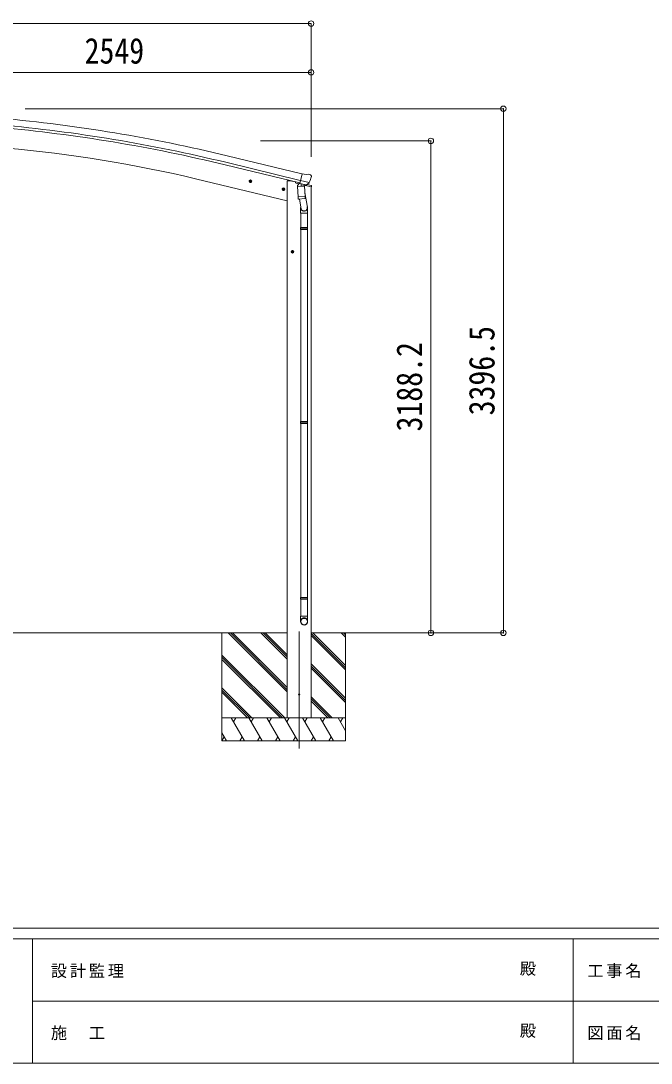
# Model space of a CAD drawing. Units: millimetres at full size. Extents: x -9783 to 33754, y -10064 to 6752.
# Drawn here: x -4045 to 36, y -6828 to -74 of the extents above; entities that cross this region are included whole.
import ezdxf
from ezdxf.enums import TextEntityAlignment as Align

# ---------------------------------------------------------------- set-up
doc = ezdxf.new("R2010")
doc.units = ezdxf.units.MM
doc.header["$LTSCALE"] = 35
doc.header["$PDMODE"] = 32
doc.header["$PDSIZE"] = 35
for name, color, linetype, lineweight in [('0-0_0', 7, 'Continuous', 9), ('0-1_本体', 4, 'Continuous', 9), ('0-2_部品', 7, 'Continuous', 9), ('0-8_PARTS2', 2, 'Continuous', 9), ('0-A_寸法', 6, 'Continuous', 9), ('F-0_240', 7, 'Continuous', 9)]:
    doc.layers.add(name, color=color, linetype=linetype, lineweight=lineweight)
doc.styles.add('ＭＳ ゴシック', font='')
doc.styles.get('ＭＳ ゴシック').set_extended_font_data('MS Gothic')

msp = doc.modelspace()

# ---------------------------------------------------------------- linework, layer by layer
at = {"layer": '0-0_0', "color": 6}
for p, q in [((-920.98, -4040.26), (-920.98, -643.76)), ((-1390, -852.06), (-1390, -4040.26))]:
    msp.add_line(p, q, dxfattribs=at)
at = {"layer": '0-0_0'}
for p, q in [((-7124.23, -4040.2), (-2321.23, -4040.2)), ((-2320.98, -4040.2), (-7123.98, -4040.2)), ((-2742.85, -4040.2), (-2742.85, -4740.2)), ((-2320.6, -4422.46), (-2702.87, -4040.2)), ((-2320.6, -4408.32), (-2688.73, -4040.2)), ((-2320.6, -4394.18), (-2674.59, -4040.2)), ((-2320.6, -4210.33), (-2490.74, -4040.2)), ((-2320.6, -4196.19), (-2476.59, -4040.2)), ((-2320.6, -4182.05), (-2462.45, -4040.2)), ((-1568.77, -4040.2), (-2165.1, -4040.2)), ((-1942.85, -4265.57), (-2165.1, -4043.32)), ((-1942.85, -4251.43), (-2154.09, -4040.2)), ((-1942.85, -4067.58), (-1970.24, -4040.2)), ((-1942.85, -4053.44), (-1956.09, -4040.2)), ((-1942.85, -4040.2), (-1942.85, -4740.2)), ((-1942.85, -4279.71), (-2165.1, -4057.46)), ((-2336.71, -4590.2), (-2742.85, -4184.06)), ((-2350.86, -4590.2), (-2742.85, -4198.2)), ((-2365, -4590.2), (-2742.85, -4212.35)), ((-1942.85, -4463.56), (-2165.1, -4241.31)), ((-1942.85, -4477.7), (-2165.1, -4255.45)), ((-1942.85, -4491.84), (-2165.1, -4269.59)), ((-2548.85, -4590.2), (-2742.85, -4396.19)), ((-2562.99, -4590.2), (-2742.85, -4410.33)), ((-2577.13, -4590.2), (-2742.85, -4424.48)), ((-2028.35, -4590.2), (-2165.1, -4453.44)), ((-2042.49, -4590.2), (-2165.1, -4467.58)), ((-2056.63, -4590.2), (-2165.1, -4481.73)), ((-2742.85, -4590.2), (-1942.85, -4590.2)), ((-2597.47, -4740.2), (-2684.07, -4590.2)), ((-2669.07, -4616.18), (-2654.07, -4590.2)), ((-2482, -4740.2), (-2568.6, -4590.2)), ((-2538.6, -4590.2), (-2553.6, -4616.18)), ((-2366.53, -4740.2), (-2453.13, -4590.2)), ((-2438.13, -4616.18), (-2423.13, -4590.2)), ((-2251.06, -4740.2), (-2337.66, -4590.2)), ((-2322.66, -4616.18), (-2307.66, -4590.2)), ((-2135.59, -4740.2), (-2222.19, -4590.2)), ((-2207.19, -4616.18), (-2192.19, -4590.2)), ((-2020.12, -4740.2), (-2106.72, -4590.2)), ((-2091.72, -4616.18), (-2076.72, -4590.2)), ((-1942.85, -4674.03), (-1991.26, -4590.2)), ((-1976.25, -4616.18), (-1961.25, -4590.2)), ((-2727.94, -4714.22), (-2742.94, -4740.2)), ((-2712.94, -4740.2), (-2742.85, -4688.39)), ((-2612.47, -4714.22), (-2627.47, -4740.2)), ((-2497, -4714.22), (-2512, -4740.2)), ((-2381.53, -4714.22), (-2396.53, -4740.2)), ((-2266.06, -4714.22), (-2281.06, -4740.2)), ((-2150.59, -4714.22), (-2165.59, -4740.2)), ((-2035.12, -4714.22), (-2050.12, -4740.2)), ((-1942.85, -4740.2), (-2742.85, -4740.2))]:
    msp.add_line(p, q, dxfattribs=at)
at = {"layer": '0-1_本体'}
for p, q in [((-2239.63, -1124.95), (-2722.69, -1007.43)), ((-2235.7, -1108.58), (-2718.71, -991.06)), ((-2225.63, -1066.61), (-2708.5, -949.13)), ((-2321.1, -1240.2), (-2906.78, -1099.59)), ((-2321.1, -1110.2), (-2321.1, -4590.2)), ((-2165.6, -1149.91), (-2165.6, -4590.2))]:
    msp.add_line(p, q, dxfattribs=at)
msp.add_lwpolyline([(-2321.1, -1110.2), (-2301.1, -1110.2), (-2267.6, -1118.24)], dxfattribs=at)
for centre, radius, start, end in [((-5079.87, -10695.6), 10030.81, 76.32536, 84.82535), ((-5079.87, -10695.6), 9970.81, 76.32536, 84.82535), ((-5079.87, -10695.6), 9987.65, 76.32536, 84.82535), ((-4871.77, -9284.37), 8417.35, 76.5, 84.99999)]:
    msp.add_arc(centre, radius, start, end, dxfattribs=at)
at = {"layer": '0-2_部品'}
for p, q in [((-2198.68, -1070.93), (-2224.61, -1064.71)), ((-2198.68, -1070.93), (-2185.42, -1068.23)), ((-2170.93, -1071.42), (-2184.12, -1068.26)), ((-2167.84, -1073.67), (-2163.98, -1079.97)), ((-2549.29, -1116.44), (-2568.74, -1111.77)), ((-2566.31, -1112.35), (-2561.14, -1106.91)), ((-2564.18, -1119.55), (-2566.31, -1112.35)), ((-2561.35, -1123.83), (-2556.68, -1104.38)), ((-2561.14, -1106.91), (-2553.84, -1108.66)), ((-2553.84, -1108.66), (-2551.71, -1115.86)), ((-2267.05, -1118.22), (-2267.05, -1121.54)), ((-2244.33, -1130.93), (-2263.21, -1126.4)), ((-2254.75, -1148.11), (-2209.06, -1144.91)), ((-2250.08, -1214.94), (-2254.75, -1148.11)), ((-2240.33, -1126.34), (-2253.65, -1141.66)), ((-2253.65, -1141.66), (-2253.2, -1148)), ((-2239.39, -1126.27), (-2240.33, -1126.34)), ((-2236.3, -1128.75), (-2237.83, -1128.38)), ((-2199.6, -1137.56), (-2236.3, -1128.75)), ((-2177.67, -1122.55), (-2235.18, -1108.75)), ((-2230.35, -1130.57), (-2229.33, -1145.18)), ((-2202.14, -1139.57), (-2227.96, -1146)), ((-2210.84, -1141.73), (-2210.61, -1145.02)), ((-2209.06, -1144.91), (-2204.39, -1211.75)), ((-2162.49, -1150.58), (-2205.2, -1140.33)), ((-2197.23, -1138.03), (-2204.75, -1136.23)), ((-2201.44, -1137.78), (-2201.39, -1138.53)), ((-2198.07, -1137.92), (-2199.6, -1137.56)), ((-2194.53, -1137.46), (-2178.15, -1122.97)), ((-2191, -1134.48), (-2164.79, -1140.77)), ((-2163.62, -1082.25), (-2163.9, -1083.4)), ((-2162.49, -1143.69), (-2162.49, -1150.58)), ((-2335.37, -1167.8), (-2354.81, -1163.13)), ((-2352.39, -1163.71), (-2347.22, -1158.27)), ((-2350.26, -1170.91), (-2352.39, -1163.71)), ((-2347.42, -1175.19), (-2342.76, -1155.74)), ((-2347.22, -1158.27), (-2339.92, -1160.02)), ((-2339.92, -1160.02), (-2337.79, -1167.22)), ((-2250.08, -1214.94), (-2204.39, -1211.75)), ((-2250.06, -1214.94), (-2249.17, -1227.64)), ((-2206.12, -1186.98), (-2190.21, -1283.15)), ((-2203.53, -1224.22), (-2204.4, -1211.75)), ((-2205.37, -1226.35), (-2247.07, -1229.27)), ((-2241.64, -1228.89), (-2230.91, -1292.48)), ((-2203.92, -1225.57), (-2203.92, -1225.57)), ((-2234.06, -1285.66), (-2234.06, -1320.31)), ((-2234.06, -1320.31), (-2188.06, -1320.31)), ((-2232.06, -1320.31), (-2232.06, -1414.31)), ((-2190.06, -1320.31), (-2190.06, -1414.31)), ((-2188.06, -1320.31), (-2188.06, -1285.96)), ((-2234.06, -1416.31), (-2233.06, -1414.31)), ((-2234.06, -1416.31), (-2188.06, -1416.31)), ((-2234.06, -1416.31), (-2234.06, -1424.31)), ((-2233.06, -1414.31), (-2189.06, -1414.31)), ((-2188.06, -1416.31), (-2189.06, -1414.31)), ((-2234.06, -1424.31), (-2188.06, -1424.31)), ((-2234.06, -1424.31), (-2233.06, -1426.31)), ((-2233.06, -1426.31), (-2189.06, -1426.31)), ((-2232.06, -1426.31), (-2232.06, -2670.5)), ((-2190.06, -1426.31), (-2190.06, -2670.5)), ((-2296.56, -1570.38), (-2276.56, -1570.38)), ((-2293.06, -1566.62), (-2286.56, -1562.87)), ((-2286.56, -1580.38), (-2286.56, -1560.38)), ((-2286.56, -1562.87), (-2280.06, -1566.62)), ((-2280.06, -1574.13), (-2286.56, -1577.88)), ((-2280.06, -1566.62), (-2280.06, -1574.13)), ((-2234.06, -2672.5), (-2233.06, -2670.5)), ((-2234.06, -2672.5), (-2188.06, -2672.5)), ((-2234.06, -2672.5), (-2234.06, -2680.5)), ((-2234.06, -2680.5), (-2188.06, -2680.5)), ((-2234.06, -2680.5), (-2233.06, -2682.5)), ((-2233.06, -2670.5), (-2189.06, -2670.5)), ((-2233.06, -2682.5), (-2189.06, -2682.5)), ((-2232.06, -2682.5), (-2232.06, -3810.69)), ((-2190.06, -2682.5), (-2190.06, -3810.69)), ((-2188.06, -2672.5), (-2189.06, -2670.5)), ((-2234.06, -3812.69), (-2233.06, -3810.69)), ((-2234.06, -3812.69), (-2188.06, -3812.69)), ((-2234.06, -3812.69), (-2234.06, -3820.69)), ((-2234.06, -3820.69), (-2188.06, -3820.69)), ((-2234.06, -3820.69), (-2233.06, -3822.69)), ((-2233.06, -3810.69), (-2189.06, -3810.69)), ((-2233.06, -3822.69), (-2189.06, -3822.69)), ((-2232.06, -3822.69), (-2232.06, -3932.69)), ((-2190.06, -3822.69), (-2190.06, -3932.69)), ((-2188.06, -3812.69), (-2189.06, -3810.69)), ((-2234.06, -3966.83), (-2234.06, -3932.69)), ((-2234.06, -3932.69), (-2188.06, -3932.69)), ((-2188.06, -3966.83), (-2188.06, -3932.69))]:
    msp.add_line(p, q, dxfattribs=at)
for points in [[(-2230.04, -1130.16), (-2239.76, -1127.82), (-2224.61, -1064.71)], [(-2551.71, -1115.86), (-2556.88, -1121.3), (-2564.18, -1119.55)], [(-2230.04, -1130.16), (-2229.8, -1130.31), (-2205.03, -1136.25), (-2204.75, -1136.23)], [(-2177.4, -1121.98), (-2177.99, -1122.82), (-2178.15, -1122.97)], [(-2337.79, -1167.22), (-2342.96, -1172.66), (-2350.26, -1170.91)], [(-2188.06, -1416.31), (-2188.06, -1424.31), (-2189.06, -1426.31)], [(-2286.56, -1577.88), (-2293.06, -1574.13), (-2293.06, -1566.62)], [(-2188.06, -2672.5), (-2188.06, -2680.5), (-2189.06, -2682.5)], [(-2188.06, -3812.69), (-2188.06, -3820.69), (-2189.06, -3822.69)]]:
    msp.add_lwpolyline(points, dxfattribs=at)
for centre, radius in [((-2559.01, -1114.11), 8.5), ((-2559.01, -1114.11), 7.7), ((-2559.01, -1114.11), 6.5), ((-2345.09, -1165.46), 8.5), ((-2345.09, -1165.46), 7.7), ((-2345.09, -1165.46), 6.5), ((-2286.56, -1570.38), 8.5), ((-2286.56, -1570.38), 7.7), ((-2286.56, -1570.38), 6.5)]:
    msp.add_circle(centre, radius, dxfattribs=at)
at = {"layer": '0-2_部品', "color": 4}
msp.add_circle((-2243.06, -4440.26), 4.5, dxfattribs=at)
at = {"layer": '0-2_部品'}
for centre, radius, start, end in [((-2184.82, -1071.17), 3, 76.5, 101.5), ((-2172.1, -1076.28), 5, 31.5, 76.5), ((-2262.05, -1121.54), 5, 180, 256.5), ((-2237.72, -1127.89), 0.5, 221.23754, 256.5), ((-2230.95, -1130.65), 0.604, 7.79405, 79.40158), ((-2228.31, -1145.03), 1.03, 188.03431, 289.96103), ((-2202.38, -1138.6), 1, 284, 4), ((-2200.94, -1137.75), 0.5, 76.5, 184), ((-2197.95, -1137.44), 0.5, 256.5, 291.76246), ((-2360.7, -1036.15), 202.4, 334.90875, 346.5), ((-2165.49, -1143.69), 3, 0, 76.5), ((-2247.21, -1227.27), 2, 190.53157, 274), ((-2205.51, -1224.36), 2, 274, 322.59038), ((-2205.47, -1224.39), 1.95, 322.52234, 4.95983), ((-2218.06, -1285.96), 30, 0, 2.54858)]:
    msp.add_arc(centre, radius, start, end, dxfattribs=at)
for centre, major_axis, ratio, start_param, end_param in [((-2166.54, -1081.53), (1.57, -2.57), 0.99628, 0.7835347, 1.5707963), ((-2196.54, -1135.11), (0.73, -2.92), 0.997631, 5.8041905, 5.8929484), ((-2196.57, -1134.98), (-2.63, 3.16), 0.650902, 2.1145521, 2.1873627), ((-2196.51, -1135.21), (0.73, -2.92), 0.997631, 5.965759, 6.7621801), ((-2211.06, -1285.66), (-23, 0), 0.996195, 6.0000678, 10.0103449), ((-2211.06, -1285.66), (-21, 0), 0.996195, 0.3319459, 3.3482706), ((-2211.06, -3965.09), (23, 0), 0.996195, 6.2831853, 9.424778), ((-2211.06, -3966.83), (23, 0), 0.996195, 6.2831853, 9.424778), ((-2211.06, -3966.83), (0, -23.43), 0.981806, 4.712389, 7.8539816)]:
    msp.add_ellipse(centre, major_axis=major_axis, ratio=ratio, start_param=start_param, end_param=end_param, dxfattribs=at)
msp.add_ellipse((-2211.06, -3966.83), major_axis=(-21, 0), ratio=0.996195, dxfattribs=at)
at = {"layer": '0-8_PARTS2'}
msp.add_line((-2243.1, -4030.99), (-2243.1, -4790.2), dxfattribs=at)
at = {"layer": '0-A_寸法'}
for p, q in [((-7279.6, -91.9), (-2165.6, -91.9)), ((-2165.6, -91.9), (-2165.6, -408.52)), ((-4714.6, -408.52), (-2165.6, -408.52)), ((-2165.6, -408.52), (-2165.6, -955.19)), ((-920.98, -643.76), (-4016.34, -643.76)), ((-1390, -852.06), (-2494.15, -852.06)), ((-1390, -4040.26), (-1718.82, -4040.26)), ((-920.98, -4040.26), (-1390, -4040.26))]:
    msp.add_line(p, q, dxfattribs=at)
for p in [(-2165.6, -91.9), (-2165.6, -408.52), (-920.98, -643.76), (-1390, -852.06), (-1390, -4040.26), (-920.98, -4040.26)]:
    msp.add_point(p, dxfattribs=at)
at = {"layer": 'F-0_240', "color": 5}
for p, q in [((-9783.03, -5953.1), (9396.97, -5953.1)), ((-9783.03, -6023.1), (6285.75, -6023.1)), ((-3969.25, -6023.1), (-3969.25, -6828.1)), ((-469.25, -6023.1), (-469.25, -6828.1)), ((-3969.25, -6425.6), (3205.75, -6425.6)), ((-9783.03, -6828.1), (9396.97, -6828.1))]:
    msp.add_line(p, q, dxfattribs=at)

# ---------------------------------------------------------------- texts
at = {"layer": '0-A_寸法', "color": 7, "style": 'ＭＳ ゴシック', "width": 0.85}
msp.add_text('2549', height=166.8, dxfattribs=at).set_placement((-3632.6, -401.52), align=Align.BOTTOM_LEFT)
for s, p in [('3396.5', (-927.98, -2630.76)), ('3188.2', (-1397, -2734.91))]:
    msp.add_text(s, height=166.8, rotation=90, dxfattribs=at).set_placement(p, align=Align.BOTTOM_LEFT)
at = {"layer": 'F-0_240', "style": 'ＭＳ ゴシック'}
for p in [(-814.24, -6276.85), (-814.24, -6679.35)]:
    msp.add_text('殿', height=76.98, dxfattribs=at).set_placement(p, align=Align.BOTTOM_LEFT)
at = {"layer": 'F-0_240', "char_height": 76.98, "attachment_point": 7, "style": 'ＭＳ ゴシック'}
for s, insert in [('\\T1.17;設計監理', (-3851.04, -6276.85)), ('\\T1.17;工事名', (-376.96, -6276.85)), ('\\T1.17;施\u3000工', (-3851.04, -6679.35)), ('\\T1.17;図面名', (-376.96, -6679.35))]:
    msp.add_mtext(s, dxfattribs=dict(at, insert=insert))

doc.saveas('drawing.dxf')
